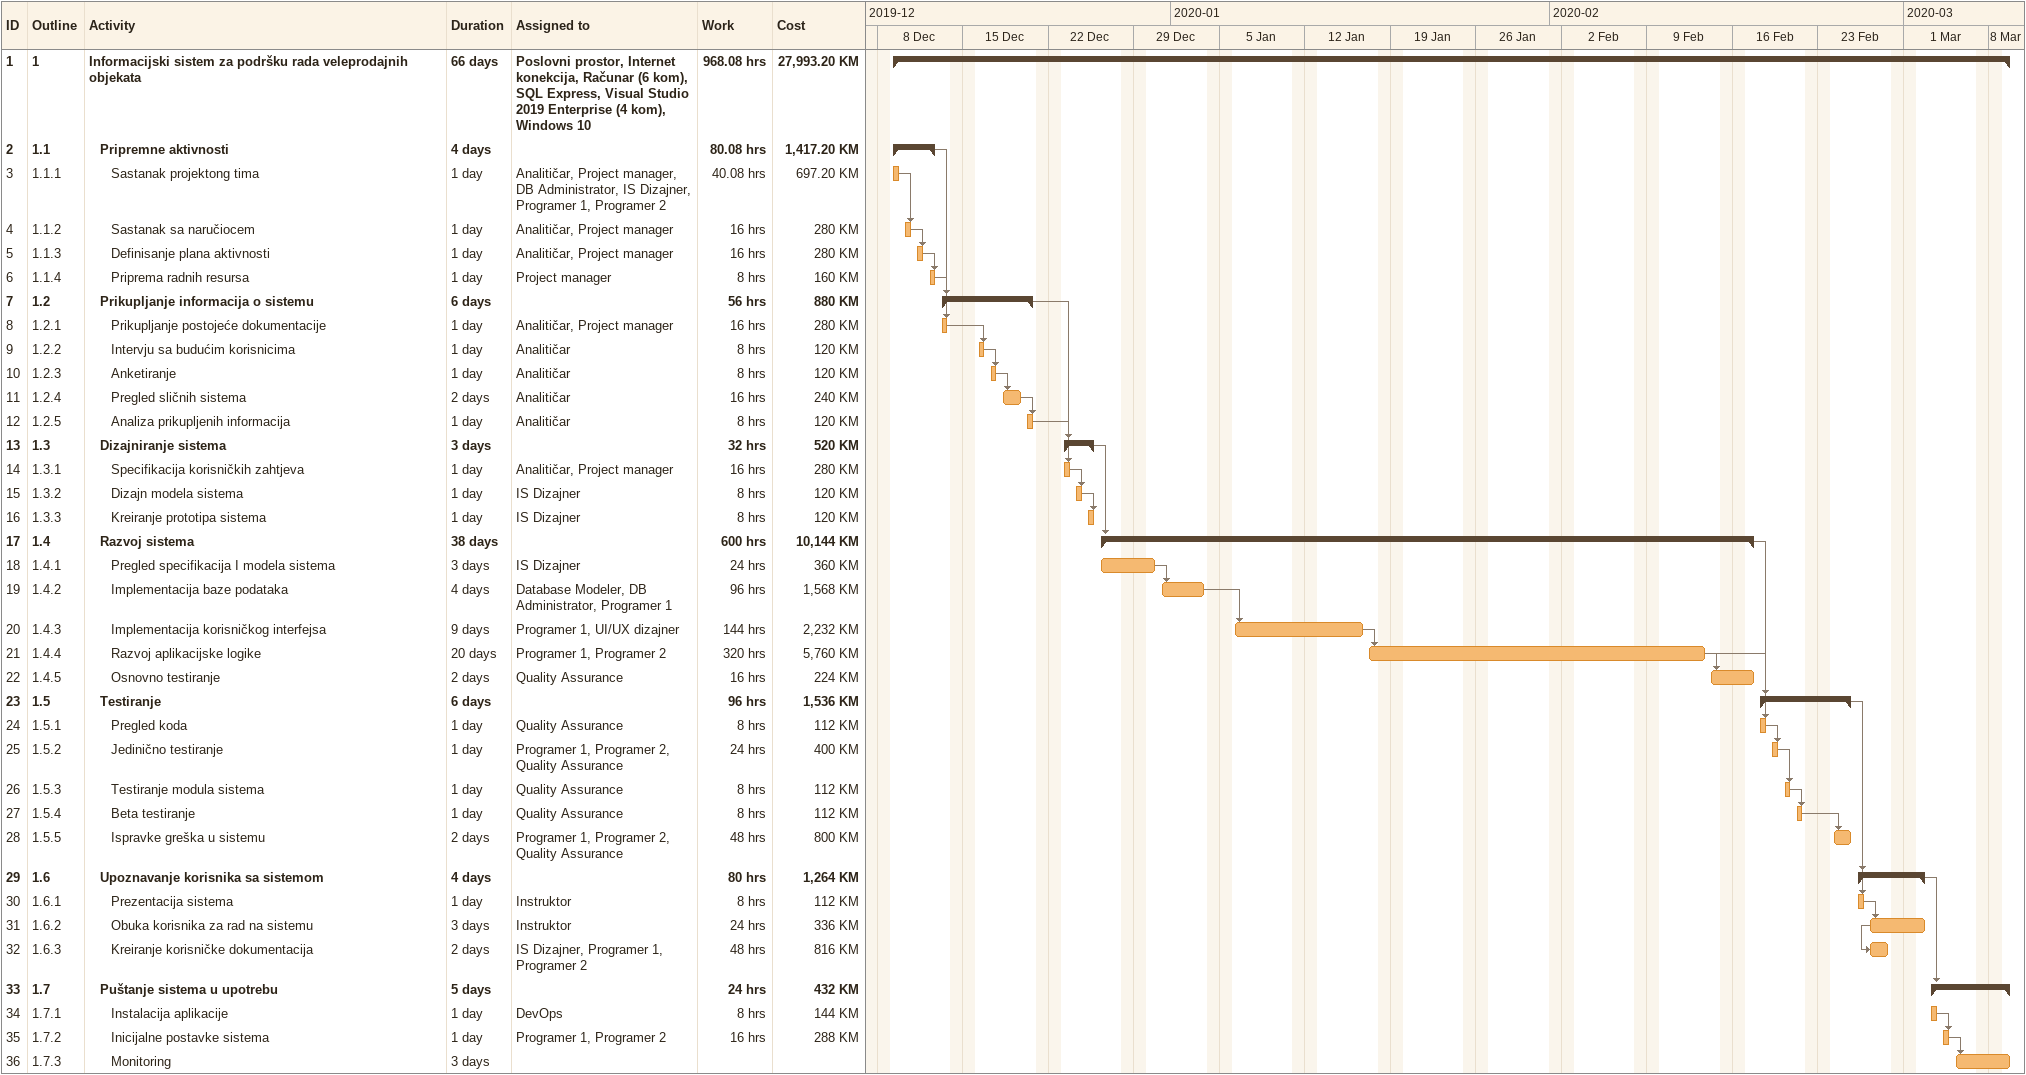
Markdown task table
| ID | WBS | Task | Duration | Start | Finish | Predecessors | Resources | Work (h) | Cost (KM) |
|---|---|---|---|---|---|---|---|---|---|
| 1 | 1 | **Informacijski sistem za podršku rada veleprodajnih objekata** | 66d | 2019-12-09 | 2020-03-09 |  | Poslovni prostor, Internet konekcija, Računar (6 kom), SQL Express, Visual Studio 2019 Enterprise (4 kom), Windows 10 | 968.08 | 27993.20 |
| 2 | 1.1 | **Pripremne aktivnosti** | 4d | 2019-12-09 | 2019-12-12 |  |  | 80.08 | 1417.20 |
| 3 | 1.1.1 | Sastanak projektong tima | 1d | 2019-12-09 | 2019-12-09 |  | Analitičar, Project manager, DB Administrator, IS Dizajner, Programer 1, Programer 2 | 40.08 | 697.20 |
| 4 | 1.1.2 | Sastanak sa naručiocem | 1d | 2019-12-10 | 2019-12-10 | 3 | Analitičar, Project manager | 16 | 280 |
| 5 | 1.1.3 | Definisanje plana aktivnosti | 1d | 2019-12-11 | 2019-12-11 | 4 | Analitičar, Project manager | 16 | 280 |
| 6 | 1.1.4 | Priprema radnih resursa | 1d | 2019-12-12 | 2019-12-12 | 5 | Project manager | 8 | 160 |
| 7 | 1.2 | **Prikupljanje informacija o sistemu** | 6d | 2019-12-13 | 2019-12-20 | 2 |  | 56 | 880 |
| 8 | 1.2.1 | Prikupljanje postojeće dokumentacije | 1d | 2019-12-13 | 2019-12-13 | 6 | Analitičar, Project manager | 16 | 280 |
| 9 | 1.2.2 | Intervju sa budućim korisnicima | 1d | 2019-12-16 | 2019-12-16 | 8 | Analitičar | 8 | 120 |
| 10 | 1.2.3 | Anketiranje | 1d | 2019-12-17 | 2019-12-17 | 9 | Analitičar | 8 | 120 |
| 11 | 1.2.4 | Pregled sličnih sistema | 2d | 2019-12-18 | 2019-12-19 | 10 | Analitičar | 16 | 240 |
| 12 | 1.2.5 | Analiza prikupljenih informacija | 1d | 2019-12-20 | 2019-12-20 | 11 | Analitičar | 8 | 120 |
| 13 | 1.3 | **Dizajniranje sistema** | 3d | 2019-12-23 | 2019-12-25 | 7 |  | 32 | 520 |
| 14 | 1.3.1 | Specifikacija korisničkih zahtjeva | 1d | 2019-12-23 | 2019-12-23 | 12 | Analitičar, Project manager | 16 | 280 |
| 15 | 1.3.2 | Dizajn modela sistema | 1d | 2019-12-24 | 2019-12-24 | 14 | IS Dizajner | 8 | 120 |
| 16 | 1.3.3 | Kreiranje prototipa sistema | 1d | 2019-12-25 | 2019-12-25 | 15 | IS Dizajner | 8 | 120 |
| 17 | 1.4 | **Razvoj sistema** | 38d | 2019-12-26 | 2020-02-17 | 13 |  | 600 | 10144 |
| 18 | 1.4.1 | Pregled specifikacija I modela sistema | 3d | 2019-12-26 | 2019-12-30 |  | IS Dizajner | 24 | 360 |
| 19 | 1.4.2 | Implementacija baze podataka | 4d | 2019-12-31 | 2020-01-03 | 18 | Database Modeler, DB Administrator, Programer 1 | 96 | 1568 |
| 20 | 1.4.3 | Implementacija korisničkog interfejsa | 9d | 2020-01-06 | 2020-01-16 | 19 | Programer 1, UI/UX dizajner | 144 | 2232 |
| 21 | 1.4.4 | Razvoj aplikacijske logike | 20d | 2020-01-17 | 2020-02-13 | 20 | Programer 1, Programer 2 | 320 | 5760 |
| 22 | 1.4.5 | Osnovno testiranje | 2d | 2020-02-14 | 2020-02-17 | 21 | Quality Assurance | 16 | 224 |
| 23 | 1.5 | **Testiranje** | 6d | 2020-02-18 | 2020-02-25 | 17 |  | 96 | 1536 |
| 24 | 1.5.1 | Pregled koda | 1d | 2020-02-18 | 2020-02-18 | 21 | Quality Assurance | 8 | 112 |
| 25 | 1.5.2 | Jedinično testiranje | 1d | 2020-02-19 | 2020-02-19 | 24 | Programer 1, Programer 2, Quality Assurance | 24 | 400 |
| 26 | 1.5.3 | Testiranje modula sistema | 1d | 2020-02-20 | 2020-02-20 | 25 | Quality Assurance | 8 | 112 |
| 27 | 1.5.4 | Beta testiranje | 1d | 2020-02-21 | 2020-02-21 | 26 | Quality Assurance | 8 | 112 |
| 28 | 1.5.5 | Ispravke greška u sistemu | 2d | 2020-02-24 | 2020-02-25 | 27 | Programer 1, Programer 2, Quality Assurance | 48 | 800 |
| 29 | 1.6 | **Upoznavanje korisnika sa sistemom** | 4d | 2020-02-26 | 2020-03-02 | 23 |  | 80 | 1264 |
| 30 | 1.6.1 | Prezentacija sistema | 1d | 2020-02-26 | 2020-02-26 | 23 | Instruktor | 8 | 112 |
| 31 | 1.6.2 | Obuka korisnika za rad na sistemu | 3d | 2020-02-27 | 2020-03-02 | 30 | Instruktor | 24 | 336 |
| 32 | 1.6.3 | Kreiranje korisničke dokumentacija | 2d | 2020-02-27 | 2020-02-28 | 31SS | IS Dizajner, Programer 1, Programer 2 | 48 | 816 |
| 33 | 1.7 | **Puštanje sistema u upotrebu** | 5d | 2020-03-03 | 2020-03-09 | 29 |  | 24 | 432 |
| 34 | 1.7.1 | Instalacija aplikacije | 1d | 2020-03-03 | 2020-03-03 |  | DevOps | 8 | 144 |
| 35 | 1.7.2 | Inicijalne postavke sistema | 1d | 2020-03-04 | 2020-03-04 | 34 | Programer 1, Programer 2 | 16 | 288 |
| 36 | 1.7.3 | Monitoring | 3d | 2020-03-05 | 2020-03-09 | 35 |  |  |  |
